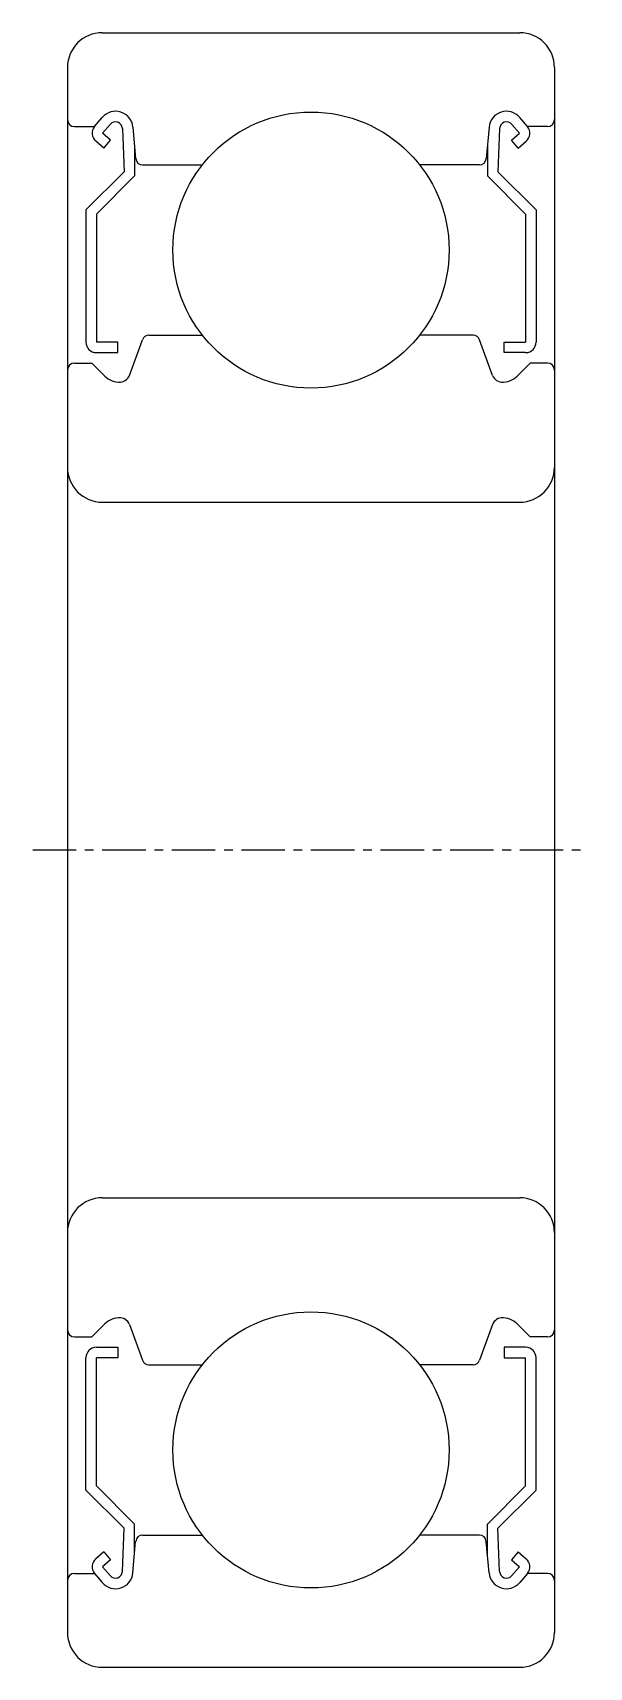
# Model space of a CAD drawing. Extents: x 75.1 to 148.5, y 78.1 to 147.5.
# Drawn here: x 132.46 to 148.46, y 100.55 to 147.55 of the extents above; entities outside this region: 2.
import ezdxf

# ---------------------------------------------------------------- set-up
doc = ezdxf.new("R2010")
doc.units = 0
doc.linetypes.add('CENTER', pattern=[2, 1.25, -0.25, 0.25, -0.25])
doc.layers.get('0').update_dxf_attribs({"linetype": 'CONTINUOUS'})
doc.layers.add('CENTER', color=1, linetype='CENTER')

msp = doc.modelspace()

# ---------------------------------------------------------------- linework, layer by layer
for p, q in [((134.459, 147.546), (146.459, 147.546)), ((133.459, 146.546), (133.459, 101.546)), ((147.459, 146.546), (147.459, 101.546)), ((133.659, 144.846), (134.239, 144.846)), ((134.239, 144.845), (134.46, 145.108)), ((134.469, 144.652), (134.685, 144.909)), ((135.038, 144.789), (135.089, 143.549)), ((135.341, 144.829), (135.419, 143.928)), ((145.578, 144.829), (145.499, 143.928)), ((145.881, 144.789), (145.829, 143.549)), ((146.449, 144.652), (146.234, 144.909)), ((146.68, 144.845), (146.459, 145.108)), ((147.259, 144.846), (146.679, 144.846)), ((134.505, 144.23), (134.276, 144.422)), ((134.698, 144.46), (134.469, 144.652)), ((134.505, 144.23), (134.698, 144.46)), ((146.22, 144.46), (146.449, 144.652)), ((146.413, 144.23), (146.22, 144.46)), ((146.413, 144.23), (146.643, 144.422)), ((135.389, 144.273), (135.389, 143.426)), ((145.529, 144.273), (145.529, 143.426)), ((135.089, 143.549), (133.989, 142.45)), ((135.389, 143.426), (134.289, 142.326)), ((135.619, 143.746), (137.337, 143.746)), ((145.3, 143.746), (143.582, 143.746)), ((145.529, 143.426), (146.629, 142.326)), ((145.829, 143.549), (146.929, 142.45)), ((133.989, 142.45), (133.989, 138.646)), ((146.929, 142.45), (146.929, 138.646)), ((134.289, 142.326), (134.289, 138.646)), ((146.629, 142.326), (146.629, 138.646)), ((135.241, 137.693), (135.613, 138.714)), ((135.8, 138.846), (137.337, 138.846)), ((145.118, 138.846), (143.582, 138.846)), ((145.677, 137.693), (145.306, 138.714)), ((134.909, 138.646), (134.289, 138.646)), ((134.289, 138.346), (134.909, 138.346)), ((134.909, 138.346), (134.909, 138.646)), ((146.009, 138.646), (146.629, 138.646)), ((146.009, 138.346), (146.009, 138.646)), ((146.629, 138.346), (146.009, 138.346)), ((133.659, 138.046), (134.159, 138.046)), ((134.159, 138.046), (134.533, 137.671)), ((146.759, 138.046), (146.385, 137.671)), ((147.259, 138.046), (146.759, 138.046)), ((134.459, 134.046), (146.459, 134.046)), ((134.459, 114.046), (146.459, 114.046)), ((133.659, 110.046), (134.159, 110.046)), ((134.159, 110.046), (134.533, 110.42)), ((135.241, 110.398), (135.613, 109.377)), ((145.677, 110.398), (145.306, 109.377)), ((146.759, 110.046), (146.385, 110.42)), ((147.259, 110.046), (146.759, 110.046)), ((134.289, 109.746), (134.909, 109.746)), ((134.909, 109.746), (134.909, 109.446)), ((146.009, 109.746), (146.009, 109.446)), ((146.629, 109.746), (146.009, 109.746)), ((133.989, 105.642), (133.989, 109.446)), ((134.289, 105.766), (134.289, 109.446)), ((134.909, 109.446), (134.289, 109.446)), ((135.8, 109.246), (137.337, 109.246)), ((145.118, 109.246), (143.582, 109.246)), ((146.009, 109.446), (146.629, 109.446)), ((146.629, 105.766), (146.629, 109.446)), ((146.929, 105.642), (146.929, 109.446)), ((135.389, 104.666), (134.289, 105.766)), ((145.529, 104.666), (146.629, 105.766)), ((135.089, 104.542), (133.989, 105.642)), ((145.829, 104.542), (146.929, 105.642)), ((135.038, 103.302), (135.089, 104.542)), ((135.389, 103.819), (135.389, 104.666)), ((135.619, 104.346), (137.337, 104.346)), ((145.3, 104.346), (143.582, 104.346)), ((145.529, 103.819), (145.529, 104.666)), ((145.881, 103.302), (145.829, 104.542)), ((135.341, 103.262), (135.419, 104.163)), ((145.578, 103.262), (145.499, 104.163)), ((134.505, 103.862), (134.276, 103.669)), ((134.698, 103.632), (134.469, 103.439)), ((134.469, 103.439), (134.685, 103.182)), ((134.505, 103.862), (134.698, 103.632)), ((146.413, 103.862), (146.22, 103.632)), ((146.22, 103.632), (146.449, 103.439)), ((146.449, 103.439), (146.234, 103.182)), ((146.413, 103.862), (146.643, 103.669)), ((133.659, 103.246), (134.239, 103.246)), ((134.239, 103.246), (134.46, 102.983)), ((146.68, 103.246), (146.459, 102.983)), ((147.259, 103.246), (146.679, 103.246)), ((134.459, 100.546), (146.459, 100.546)), ((137.759, 100.546), (137.759, 100.546)), ((140.459, 100.546), (140.46, 100.546))]:
    msp.add_line(p, q)
for centre in [(140.459, 141.296), (140.459, 106.796)]:
    msp.add_circle(centre, 3.969)
for centre, radius, start, end in [((134.459, 146.546), 1, 90, 180), ((146.459, 146.546), 1, 0, 90), ((134.843, 144.786), 0.5, 4.987, 139.9098), ((146.076, 144.786), 0.5, 40.0902, 175.013), ((133.659, 145.046), 0.2, 180, 270), ((134.469, 144.652), 0.3, 139.9098, 229.9963), ((134.838, 144.781), 0.2, 2.3754, 139.9922), ((146.081, 144.781), 0.2, 40.0078, 177.6246), ((146.45, 144.652), 0.3, 310.0037, 40.0902), ((147.259, 145.046), 0.2, 270, 0), ((135.619, 143.946), 0.2, 184.987, 270), ((145.3, 143.946), 0.2, 270, 355.013), ((135.8, 138.646), 0.2, 90, 160.0299), ((145.118, 138.646), 0.2, 19.9701, 90), ((134.289, 138.646), 0.3, 180, 270), ((146.629, 138.646), 0.3, 270, 0), ((133.659, 137.846), 0.2, 90, 180), ((147.259, 137.846), 0.2, 0, 90), ((134.957, 138.096), 0.6, 225, 272.8048), ((134.959, 137.796), 0.3, 265.5374, 340.0299), ((145.959, 137.796), 0.3, 199.9701, 274.4626), ((145.961, 138.096), 0.6, 267.1952, 315), ((134.459, 135.046), 1, 180, 270), ((146.459, 135.046), 1, 270, 0), ((134.459, 113.046), 1, 90, 180), ((146.459, 113.046), 1, 0, 90), ((134.957, 109.996), 0.6, 87.1952, 135), ((134.959, 110.296), 0.3, 19.9701, 94.4626), ((145.959, 110.296), 0.3, 85.5374, 160.0299), ((145.961, 109.996), 0.6, 45, 92.8048), ((133.659, 110.246), 0.2, 180, 270), ((147.259, 110.246), 0.2, 270, 0), ((134.289, 109.446), 0.3, 90, 180), ((146.629, 109.446), 0.3, 0, 90), ((135.8, 109.446), 0.2, 199.9701, 270), ((145.118, 109.446), 0.2, 270, 340.0299), ((135.619, 104.146), 0.2, 90, 175.013), ((145.3, 104.146), 0.2, 4.987, 90), ((134.469, 103.439), 0.3, 130.0037, 220.0902), ((146.45, 103.439), 0.3, 319.9098, 49.9963), ((133.659, 103.046), 0.2, 90, 180), ((134.843, 103.305), 0.5, 220.0902, 355.013), ((134.838, 103.31), 0.2, 220.0078, 357.6246), ((146.076, 103.305), 0.5, 184.987, 319.9098), ((146.081, 103.31), 0.2, 182.3754, 319.9922), ((147.259, 103.046), 0.2, 0, 90), ((134.459, 101.546), 1, 180, 270), ((146.459, 101.546), 1, 270, 0)]:
    msp.add_arc(centre, radius, start, end)
at = {"layer": 'CENTER', "color": 1, "linetype": 'CENTER'}
msp.add_line((132.459, 124.046), (148.459, 124.046), dxfattribs=at)

# ---------------------------------------------------------------- texts
for p in [(74.979, 85.619), (74.979, 78.119)]:
    msp.add_text('C6204ZZ', height=2).set_placement(p)

doc.saveas('drawing.dxf')
